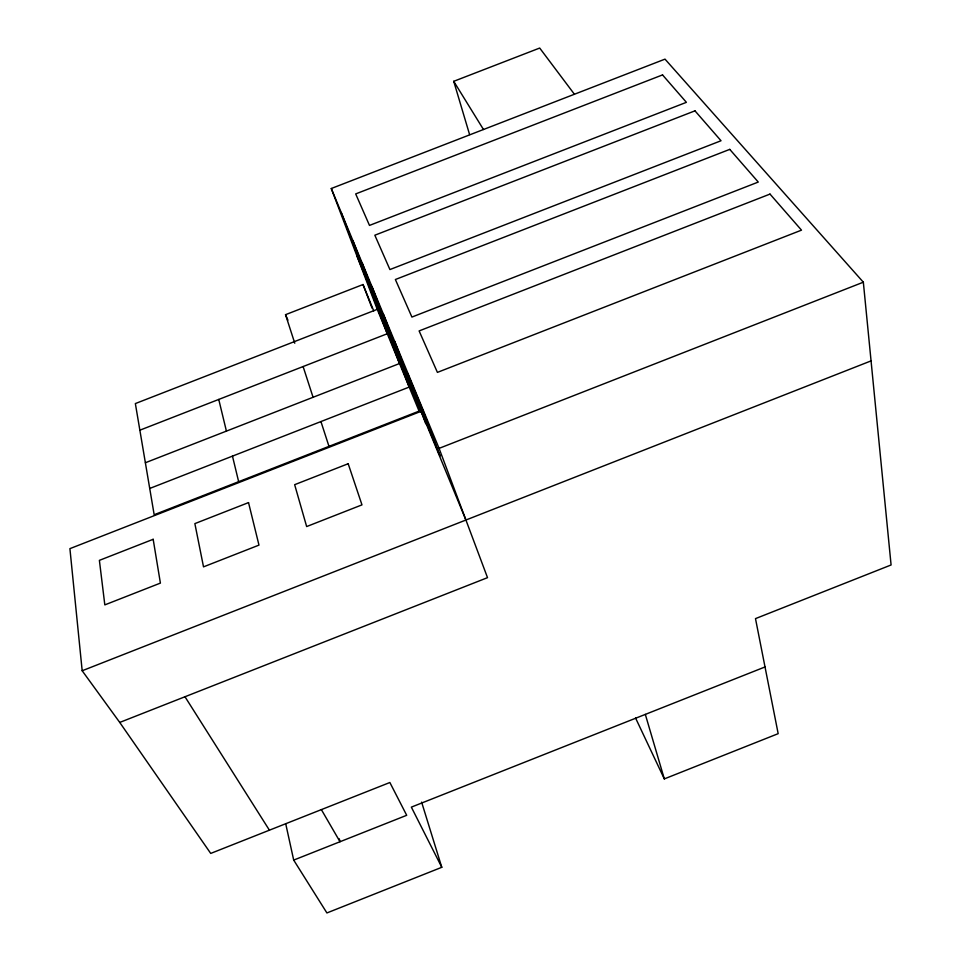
<?xml version="1.0" encoding="UTF-8"?>
<svg xmlns="http://www.w3.org/2000/svg" width="961" height="961" viewBox="0 0 961 961"><rect width="100%" height="100%" fill="white"/><g stroke="black" fill="none" stroke-linecap="round" stroke-linejoin="round"><path stroke-width="1.44" d="M421.615 802.135L441.784 867.302L326.908 912.95L293.694 860.095L285.705 823.697M635.569 718.023L664.315 778.903L778.17 733.663L755.49 618.62L891.087 564.972L863.338 282.198L665 59.138L331.281 188.512L356.387 254.533L465.929 520.021M765.016 666.958L411.344 807.132L441.784 867.302M293.694 860.095L406.695 815.3L389.866 782.506L210.723 853.416L119.741 722.432L82.178 670.754L69.913 548.647L421.074 411.308M119.741 722.432L487.515 577.657L439.081 448.367L331.281 188.512M419.08 411.128L154.168 514.724L135.357 403.572L377.253 309.346L419.08 411.128L371.919 286.462M439.081 448.367L863.338 282.198M82.178 670.754L871.062 360.892M294.775 343.233L285.537 314.679L363.018 284.528L373.733 310.871M139.862 430.192L387.283 333.731L341.203 212.417M145.375 462.746L399.524 363.534L352.987 240.839M149.724 488.464L409.194 387.079L362.333 263.374M469.581 134.54L453.724 81.313L539.698 48.05L574.414 94.25M184.98 696.749L269.416 830.184M453.724 81.313L483.479 129.507M321.37 809.618L340.002 841.728L339.269 838.821M285.537 314.679L287.916 320.145M363.018 284.528L372.063 308.157M356.699 255.29L377.253 309.346M394.683 341.347L425.759 423.753M383.175 313.61L420.281 411.837M303.111 366.549L313.07 397.277M320.938 421.567L328.974 446.36M645.324 714.395L664.315 778.903M218.748 399.44L226.412 431.105M232.466 456.127L238.652 481.689M153.171 539.301L99.391 560.359L104.821 604.889L160.403 583.099L153.171 539.301M248.527 502.603L194.867 523.613L203.516 566.858L258.977 545.115L248.527 502.603M348.182 463.731L294.655 484.68L306.655 526.556L361.973 504.873L348.182 463.731M729.759 149.375L395.379 279.519L411.909 317.07L758.265 182.061L729.759 149.375M770.001 194.086L419.116 330.932L437.411 372.387L801.498 230.147L770.001 194.086M662.537 74.91L355.69 193.918L369.492 225.415L686.394 102.334L662.537 74.91M694.971 110.839L374.838 235.217L389.926 269.56L721.026 140.75L694.971 110.839M423.789 412.653L407.428 373.192L423.597 416.101L440.066 455.97L423.789 412.653"/></g></svg>
